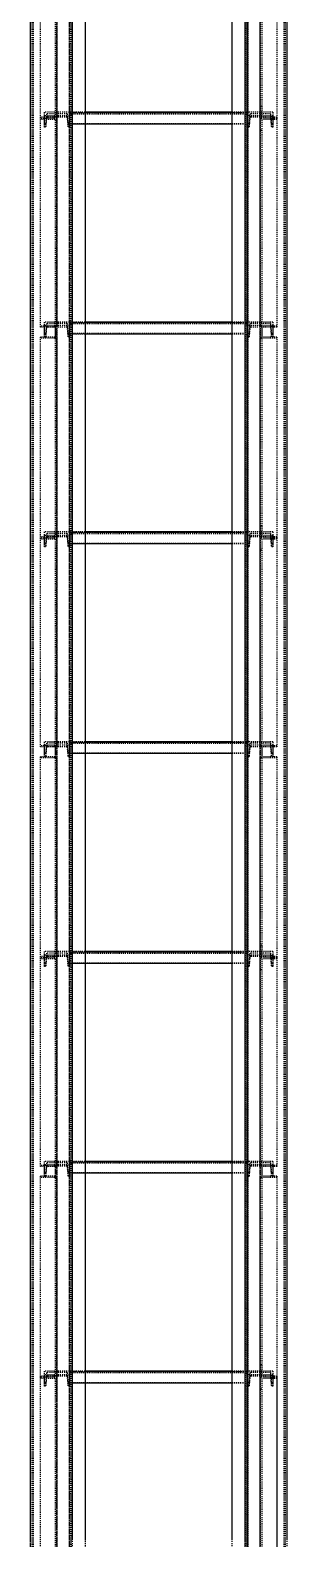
# Model space of a CAD drawing. Header units: millimetres. Extents: x 5143 to 30813, y 232 to 21408.
# Drawn here: x 9016 to 9138, y 9291 to 10010 of the extents above; entities that cross this region are included whole.
import ezdxf

# ---------------------------------------------------------------- set-up
doc = ezdxf.new("R2010")
doc.units = ezdxf.units.MM
doc.header["$LTSCALE"] = 0.25
for name, pattern in [('XKITLINE00', [0]), ('XKITLINE02', [4, 2, -2]), ('XKITLINE03', [6, 3, -1, 1, -1])]:
    doc.linetypes.add(name, pattern=pattern)

msp = doc.modelspace()

# ---------------------------------------------------------------- linework, layer by layer
at = {"color": 1, "linetype": 'XKITLINE03'}
for p, q in [((9028.63, 9173.35), (9028.63, 10821.73)), ((9125.61, 9173.35), (9125.61, 10821.73)), ((9034.61, 9180.27), (9034.61, 10820.27)), ((9119.61, 10820.27), (9119.61, 9180.27)), ((9028.63, 10062.67), (9028.63, 9967.47)), ((9125.61, 9967.47), (9125.61, 10062.67)), ((9028.63, 9967.47), (9028.63, 9868.51)), ((9034.63, 9970.4), (9034.63, 9968.74)), ((9034.63, 9970.22), (9119.61, 9970.22)), ((9119.61, 9968.73), (9119.61, 9970.4)), ((9125.61, 9868.51), (9125.61, 9967.47)), ((9034.63, 9870.41), (9034.63, 9868.75)), ((9034.63, 9870.23), (9119.61, 9870.23)), ((9119.61, 9868.75), (9119.61, 9870.41)), ((9028.63, 9862.69), (9028.63, 9767.5)), ((9125.61, 9767.5), (9125.61, 9862.69)), ((9028.63, 9767.5), (9028.63, 9668.53)), ((9034.63, 9770.42), (9034.63, 9768.76)), ((9034.63, 9770.25), (9119.61, 9770.25)), ((9119.61, 9768.76), (9119.61, 9770.42)), ((9125.61, 9668.53), (9125.61, 9767.5)), ((9034.63, 9670.44), (9034.63, 9668.77)), ((9034.63, 9670.26), (9119.61, 9670.26)), ((9119.61, 9668.77), (9119.61, 9670.44)), ((9028.63, 9662.71), (9028.63, 9567.52)), ((9125.61, 9567.52), (9125.61, 9662.71)), ((9034.63, 9570.45), (9034.63, 9568.78)), ((9034.63, 9570.27), (9119.61, 9570.27)), ((9119.61, 9568.78), (9119.61, 9570.45)), ((9028.63, 9567.52), (9028.63, 9468.55)), ((9125.61, 9468.55), (9125.61, 9567.52)), ((9034.63, 9470.46), (9034.63, 9468.79)), ((9034.63, 9470.28), (9119.61, 9470.28)), ((9119.61, 9468.79), (9119.61, 9470.46)), ((9028.63, 9462.74), (9028.63, 9367.54)), ((9125.61, 9367.54), (9125.61, 9462.74)), ((9034.63, 9370.47), (9034.63, 9368.8)), ((9034.63, 9370.29), (9119.61, 9370.29)), ((9119.61, 9368.8), (9119.61, 9370.47)), ((9028.63, 9367.54), (9028.63, 9268.57)), ((9125.61, 9268.57), (9125.61, 9367.54))]:
    msp.add_line(p, q, dxfattribs=at)
at = {"color": 3, "linetype": 'XKITLINE02'}
for p, q in [((9015.93, 10820.27), (9015.93, 9210.38)), ((9016.78, 10820.27), (9016.78, 9176.95)), ((9017.31, 10820.27), (9017.31, 9176.75)), ((9034.55, 10820.27), (9034.54, 9176.75)), ((9034.61, 10820.27), (9034.61, 9179.98)), ((9035.08, 10820.27), (9035.08, 9176.95)), ((9035.46, 10820.25), (9035.46, 9180)), ((9118.31, 10820.27), (9118.31, 9223.34)), ((9119.16, 10820.27), (9119.16, 9176.95)), ((9119.69, 10820.27), (9119.69, 9176.75)), ((9136.93, 10820.27), (9136.92, 9176.75)), ((9137.46, 10820.27), (9137.46, 9176.95)), ((9118.76, 10778.74), (9118.76, 9180)), ((9042.11, 10759.48), (9042.11, 9180.26)), ((9112.11, 10750.57), (9112.11, 9180.26)), ((9119.61, 10750.57), (9119.61, 9179.98)), ((9027.83, 10068.58), (9027.83, 9968.06)), ((9028.63, 10068.58), (9028.63, 9967.47)), ((9125.61, 10068.58), (9125.61, 9968.73)), ((9126.41, 10068.58), (9126.41, 9968.06)), ((9020.63, 10063.26), (9020.63, 9967.47)), ((9133.61, 10063.26), (9133.61, 9967.47)), ((9028.63, 9973.38), (9027.83, 9973.38)), ((9125.61, 9973.38), (9125.61, 9967.47)), ((9126.41, 9973.38), (9125.61, 9973.38)), ((9126.41, 9973.38), (9126.41, 9968.06)), ((9027.83, 9968.06), (9020.63, 9968.06)), ((9028.63, 9967.47), (9020.63, 9967.47)), ((9020.63, 9967.47), (9020.63, 9966.9)), ((9028.63, 9967.47), (9020.63, 9967.47)), ((9020.63, 9967.47), (9020.63, 9867.93)), ((9027.83, 9966.9), (9020.63, 9966.9)), ((9022.63, 9970.4), (9022.63, 9964.9)), ((9034.63, 9970.4), (9022.63, 9970.4)), ((9022.63, 9970.4), (9022.63, 9968.74)), ((9022.63, 9968.74), (9022.63, 9963.24)), ((9034.63, 9968.74), (9022.63, 9968.74)), ((9023.31, 9964.9), (9022.63, 9964.9)), ((9022.63, 9964.9), (9022.63, 9963.24)), ((9023.69, 9969.7), (9023.31, 9964.9)), ((9023.69, 9968.04), (9023.31, 9963.24)), ((9023.31, 9964.9), (9023.31, 9963.24)), ((9033.57, 9969.7), (9023.69, 9969.7)), ((9023.69, 9969.7), (9023.69, 9968.04)), ((9033.57, 9968.04), (9023.69, 9968.04)), ((9027.83, 9966.9), (9027.83, 9961.75)), ((9027.83, 9966.9), (9027.83, 9862.78)), ((9028.63, 9967.47), (9028.63, 9961.75)), ((9028.63, 9967.47), (9028.63, 9862.78)), ((9033.57, 9969.7), (9033.95, 9964.9)), ((9033.57, 9969.7), (9033.57, 9968.04)), ((9033.57, 9968.04), (9033.95, 9963.24)), ((9034.63, 9964.9), (9033.95, 9964.9)), ((9033.95, 9964.9), (9033.95, 9963.24)), ((9034.63, 9970.4), (9034.63, 9964.9)), ((9034.63, 9970.4), (9034.63, 9968.74)), ((9034.63, 9970.4), (9034.63, 9964.72)), ((9042.11, 9970.4), (9034.63, 9970.4)), ((9042.11, 9970.22), (9034.63, 9970.22)), ((9119.61, 9969.69), (9034.63, 9969.69)), ((9119.61, 9969.54), (9034.63, 9969.54)), ((9034.63, 9968.74), (9034.63, 9963.24)), ((9034.63, 9964.9), (9034.63, 9963.24)), ((9119.61, 9964.9), (9034.63, 9964.9)), ((9119.61, 9964.89), (9034.63, 9964.89)), ((9119.61, 9964.73), (9034.63, 9964.73)), ((9119.61, 9970.4), (9112.11, 9970.4)), ((9119.61, 9970.22), (9112.11, 9970.22)), ((9119.61, 9970.4), (9119.61, 9968.73)), ((9119.61, 9970.4), (9119.61, 9964.9)), ((9131.61, 9970.4), (9119.61, 9970.4)), ((9119.61, 9970.4), (9119.61, 9964.72)), ((9119.61, 9968.73), (9119.61, 9963.24)), ((9131.61, 9968.73), (9119.61, 9968.73)), ((9119.61, 9964.9), (9119.61, 9963.24)), ((9120.29, 9964.9), (9119.61, 9964.9)), ((9120.67, 9969.7), (9120.29, 9964.9)), ((9120.67, 9968.04), (9120.29, 9963.24)), ((9120.29, 9964.9), (9120.29, 9963.24)), ((9120.67, 9969.7), (9120.67, 9968.04)), ((9130.55, 9969.7), (9120.67, 9969.7)), ((9130.55, 9968.04), (9120.67, 9968.04)), ((9133.61, 9967.47), (9125.61, 9967.47)), ((9125.61, 9967.47), (9125.61, 9862.78)), ((9133.61, 9967.47), (9125.61, 9967.47)), ((9133.61, 9968.06), (9126.41, 9968.06)), ((9126.41, 9966.9), (9126.41, 9862.78)), ((9133.61, 9966.9), (9126.41, 9966.9)), ((9130.55, 9969.7), (9130.55, 9968.04)), ((9130.55, 9969.7), (9130.93, 9964.9)), ((9130.55, 9968.04), (9130.93, 9963.24)), ((9130.93, 9964.9), (9130.93, 9963.24)), ((9131.61, 9964.9), (9130.93, 9964.9)), ((9131.61, 9970.4), (9131.61, 9968.73)), ((9131.61, 9970.4), (9131.61, 9964.9)), ((9131.61, 9968.73), (9131.61, 9963.24)), ((9131.61, 9964.9), (9131.61, 9963.24)), ((9133.61, 9968.06), (9133.61, 9967.47)), ((9133.61, 9967.47), (9133.61, 9867.93)), ((9023.31, 9963.24), (9022.63, 9963.24)), ((9028.63, 9961.75), (9027.83, 9961.75)), ((9034.63, 9963.24), (9033.95, 9963.24)), ((9042.11, 9964.72), (9034.63, 9964.72)), ((9119.61, 9964.72), (9112.11, 9964.72)), ((9120.29, 9963.24), (9119.61, 9963.24)), ((9126.41, 9961.75), (9125.61, 9961.75)), ((9131.61, 9963.24), (9130.93, 9963.24)), ((9028.63, 9868.51), (9020.63, 9868.51)), ((9027.83, 9867.93), (9020.63, 9867.93)), ((9022.63, 9870.41), (9022.63, 9864.91)), ((9034.63, 9870.41), (9022.63, 9870.41)), ((9022.63, 9870.41), (9022.63, 9868.75)), ((9022.63, 9868.75), (9022.63, 9863.25)), ((9034.63, 9868.75), (9022.63, 9868.75)), ((9023.31, 9864.91), (9022.63, 9864.91)), ((9022.63, 9864.91), (9022.63, 9863.25)), ((9023.69, 9869.71), (9023.31, 9864.91)), ((9023.69, 9868.05), (9023.31, 9863.25)), ((9023.31, 9864.91), (9023.31, 9863.25)), ((9033.57, 9869.71), (9023.69, 9869.71)), ((9023.69, 9869.71), (9023.69, 9868.05)), ((9033.57, 9868.05), (9023.69, 9868.05)), ((9028.63, 9868.6), (9027.83, 9868.6)), ((9027.83, 9868.6), (9027.83, 9863.28)), ((9027.83, 9868.6), (9027.83, 9768.09)), ((9028.63, 9868.6), (9028.63, 9862.69)), ((9028.63, 9868.6), (9028.63, 9767.5)), ((9033.57, 9869.71), (9033.95, 9864.91)), ((9033.57, 9869.71), (9033.57, 9868.05)), ((9033.57, 9868.05), (9033.95, 9863.25)), ((9034.63, 9864.91), (9033.95, 9864.91)), ((9033.95, 9864.91), (9033.95, 9863.25)), ((9034.63, 9870.41), (9034.63, 9864.91)), ((9034.63, 9870.41), (9034.63, 9868.75)), ((9034.63, 9870.41), (9034.63, 9864.74)), ((9042.11, 9870.41), (9034.63, 9870.41)), ((9042.11, 9870.23), (9034.63, 9870.23)), ((9119.61, 9869.7), (9034.63, 9869.7)), ((9119.61, 9869.55), (9034.63, 9869.55)), ((9034.63, 9868.75), (9034.63, 9863.25)), ((9034.63, 9864.91), (9034.63, 9863.25)), ((9119.61, 9864.91), (9034.63, 9864.91)), ((9119.61, 9864.9), (9034.63, 9864.9)), ((9119.61, 9864.75), (9034.63, 9864.75)), ((9042.11, 9864.74), (9034.63, 9864.74)), ((9119.61, 9870.41), (9112.11, 9870.41)), ((9119.61, 9870.23), (9112.11, 9870.23)), ((9119.61, 9864.74), (9112.11, 9864.74)), ((9119.61, 9870.41), (9119.61, 9868.75)), ((9119.61, 9870.41), (9119.61, 9864.91)), ((9131.61, 9870.41), (9119.61, 9870.41)), ((9119.61, 9870.41), (9119.61, 9864.74)), ((9119.61, 9868.75), (9119.61, 9863.25)), ((9131.61, 9868.75), (9119.61, 9868.75)), ((9119.61, 9864.91), (9119.61, 9863.25)), ((9120.29, 9864.91), (9119.61, 9864.91)), ((9120.67, 9869.71), (9120.29, 9864.91)), ((9120.67, 9868.05), (9120.29, 9863.25)), ((9120.29, 9864.91), (9120.29, 9863.25)), ((9120.67, 9869.71), (9120.67, 9868.05)), ((9130.55, 9869.71), (9120.67, 9869.71)), ((9130.55, 9868.05), (9120.67, 9868.05)), ((9125.61, 9868.6), (9125.61, 9768.76)), ((9126.41, 9868.6), (9125.61, 9868.6)), ((9125.61, 9868.51), (9125.61, 9862.78)), ((9133.61, 9868.51), (9125.61, 9868.51)), ((9126.41, 9868.6), (9126.41, 9768.09)), ((9126.41, 9867.93), (9126.41, 9862.78)), ((9133.61, 9867.93), (9126.41, 9867.93)), ((9130.55, 9869.71), (9130.55, 9868.05)), ((9130.55, 9869.71), (9130.93, 9864.91)), ((9130.55, 9868.05), (9130.93, 9863.25)), ((9130.93, 9864.91), (9130.93, 9863.25)), ((9131.61, 9864.91), (9130.93, 9864.91)), ((9131.61, 9870.41), (9131.61, 9868.75)), ((9131.61, 9870.41), (9131.61, 9864.91)), ((9131.61, 9868.75), (9131.61, 9863.25)), ((9131.61, 9864.91), (9131.61, 9863.25)), ((9133.61, 9868.51), (9133.61, 9867.93)), ((9027.83, 9863.28), (9020.63, 9863.28)), ((9020.63, 9863.28), (9020.63, 9862.69)), ((9020.63, 9863.28), (9020.63, 9767.5)), ((9028.63, 9862.69), (9020.63, 9862.69)), ((9023.31, 9863.25), (9022.63, 9863.25)), ((9028.63, 9862.78), (9027.83, 9862.78)), ((9034.63, 9863.25), (9033.95, 9863.25)), ((9120.29, 9863.25), (9119.61, 9863.25)), ((9126.41, 9862.78), (9125.61, 9862.78)), ((9133.61, 9862.69), (9125.61, 9862.69)), ((9133.61, 9863.28), (9126.41, 9863.28)), ((9131.61, 9863.25), (9130.93, 9863.25)), ((9133.61, 9863.28), (9133.61, 9767.5)), ((9028.63, 9773.4), (9027.83, 9773.4)), ((9125.61, 9773.4), (9125.61, 9767.5)), ((9126.41, 9773.4), (9125.61, 9773.4)), ((9126.41, 9773.4), (9126.41, 9768.09)), ((9027.83, 9768.09), (9020.63, 9768.09)), ((9028.63, 9767.5), (9020.63, 9767.5)), ((9020.63, 9767.5), (9020.63, 9766.92)), ((9028.63, 9767.5), (9020.63, 9767.5)), ((9020.63, 9767.5), (9020.63, 9667.96)), ((9027.83, 9766.92), (9020.63, 9766.92)), ((9022.63, 9770.42), (9022.63, 9764.92)), ((9034.63, 9770.42), (9022.63, 9770.42)), ((9022.63, 9770.42), (9022.63, 9768.76)), ((9022.63, 9768.76), (9022.63, 9763.26)), ((9034.63, 9768.76), (9022.63, 9768.76)), ((9023.31, 9764.92), (9022.63, 9764.92)), ((9022.63, 9764.92), (9022.63, 9763.26)), ((9023.69, 9769.72), (9023.31, 9764.92)), ((9023.69, 9768.06), (9023.31, 9763.26)), ((9023.31, 9764.92), (9023.31, 9763.26)), ((9033.57, 9769.72), (9023.69, 9769.72)), ((9023.69, 9769.72), (9023.69, 9768.06)), ((9033.57, 9768.06), (9023.69, 9768.06)), ((9027.83, 9766.92), (9027.83, 9761.77)), ((9027.83, 9766.92), (9027.83, 9662.81)), ((9028.63, 9767.5), (9028.63, 9761.77)), ((9028.63, 9767.5), (9028.63, 9662.81)), ((9033.57, 9769.72), (9033.95, 9764.92)), ((9033.57, 9769.72), (9033.57, 9768.06)), ((9033.57, 9768.06), (9033.95, 9763.26)), ((9034.63, 9764.92), (9033.95, 9764.92)), ((9033.95, 9764.92), (9033.95, 9763.26)), ((9034.63, 9770.42), (9034.63, 9764.92)), ((9034.63, 9770.42), (9034.63, 9768.76)), ((9034.63, 9770.42), (9034.63, 9764.75)), ((9042.11, 9770.42), (9034.63, 9770.42)), ((9042.11, 9770.25), (9034.63, 9770.25)), ((9119.61, 9769.71), (9034.63, 9769.71)), ((9119.61, 9769.56), (9034.63, 9769.56)), ((9034.63, 9768.76), (9034.63, 9763.26)), ((9034.63, 9764.92), (9034.63, 9763.26)), ((9119.61, 9764.92), (9034.63, 9764.92)), ((9119.61, 9764.91), (9034.63, 9764.91)), ((9119.61, 9764.76), (9034.63, 9764.76)), ((9042.11, 9764.75), (9034.63, 9764.75)), ((9119.61, 9770.42), (9112.11, 9770.42)), ((9119.61, 9770.25), (9112.11, 9770.25)), ((9119.61, 9764.75), (9112.11, 9764.75)), ((9119.61, 9770.42), (9119.61, 9768.76)), ((9119.61, 9770.42), (9119.61, 9764.92)), ((9131.61, 9770.42), (9119.61, 9770.42)), ((9119.61, 9770.42), (9119.61, 9764.75)), ((9119.61, 9768.76), (9119.61, 9763.26)), ((9131.61, 9768.76), (9119.61, 9768.76)), ((9119.61, 9764.92), (9119.61, 9763.26)), ((9120.29, 9764.92), (9119.61, 9764.92)), ((9120.67, 9769.72), (9120.29, 9764.92)), ((9120.67, 9768.06), (9120.29, 9763.26)), ((9120.29, 9764.92), (9120.29, 9763.26)), ((9120.67, 9769.72), (9120.67, 9768.06)), ((9130.55, 9769.72), (9120.67, 9769.72)), ((9130.55, 9768.06), (9120.67, 9768.06)), ((9133.61, 9767.5), (9125.61, 9767.5)), ((9125.61, 9767.5), (9125.61, 9662.81)), ((9133.61, 9767.5), (9125.61, 9767.5)), ((9133.61, 9768.09), (9126.41, 9768.09)), ((9126.41, 9766.92), (9126.41, 9662.81)), ((9133.61, 9766.92), (9126.41, 9766.92)), ((9130.55, 9769.72), (9130.55, 9768.06)), ((9130.55, 9769.72), (9130.93, 9764.92)), ((9130.55, 9768.06), (9130.93, 9763.26)), ((9130.93, 9764.92), (9130.93, 9763.26)), ((9131.61, 9764.92), (9130.93, 9764.92)), ((9131.61, 9770.42), (9131.61, 9768.76)), ((9131.61, 9770.42), (9131.61, 9764.92)), ((9131.61, 9768.76), (9131.61, 9763.26)), ((9131.61, 9764.92), (9131.61, 9763.26)), ((9133.61, 9768.09), (9133.61, 9767.5)), ((9133.61, 9767.5), (9133.61, 9667.96)), ((9023.31, 9763.26), (9022.63, 9763.26)), ((9028.63, 9761.77), (9027.83, 9761.77)), ((9034.63, 9763.26), (9033.95, 9763.26)), ((9120.29, 9763.26), (9119.61, 9763.26)), ((9126.41, 9761.77), (9125.61, 9761.77)), ((9131.61, 9763.26), (9130.93, 9763.26)), ((9022.63, 9670.44), (9022.63, 9664.94)), ((9034.63, 9670.44), (9022.63, 9670.44)), ((9022.63, 9670.44), (9022.63, 9668.77)), ((9034.63, 9670.44), (9034.63, 9664.94)), ((9034.63, 9670.44), (9034.63, 9668.77)), ((9034.63, 9670.44), (9034.63, 9664.76)), ((9042.11, 9670.44), (9034.63, 9670.44)), ((9042.11, 9670.26), (9034.63, 9670.26)), ((9119.61, 9670.44), (9112.11, 9670.44)), ((9119.61, 9670.26), (9112.11, 9670.26)), ((9119.61, 9670.44), (9119.61, 9668.77)), ((9119.61, 9670.44), (9119.61, 9664.94)), ((9131.61, 9670.44), (9119.61, 9670.44)), ((9119.61, 9670.44), (9119.61, 9664.76)), ((9131.61, 9670.44), (9131.61, 9668.77)), ((9131.61, 9670.44), (9131.61, 9664.94)), ((9028.63, 9668.53), (9020.63, 9668.53)), ((9027.83, 9667.96), (9020.63, 9667.96)), ((9027.83, 9663.31), (9020.63, 9663.31)), ((9020.63, 9663.31), (9020.63, 9662.71)), ((9020.63, 9663.31), (9020.63, 9567.52)), ((9022.63, 9668.77), (9022.63, 9663.27)), ((9034.63, 9668.77), (9022.63, 9668.77)), ((9023.31, 9664.94), (9022.63, 9664.94)), ((9022.63, 9664.94), (9022.63, 9663.27)), ((9023.31, 9663.27), (9022.63, 9663.27)), ((9023.69, 9669.74), (9023.31, 9664.94)), ((9023.69, 9668.07), (9023.31, 9663.27)), ((9023.31, 9664.94), (9023.31, 9663.27)), ((9033.57, 9669.74), (9023.69, 9669.74)), ((9023.69, 9669.74), (9023.69, 9668.07)), ((9033.57, 9668.07), (9023.69, 9668.07)), ((9028.63, 9668.62), (9027.83, 9668.62)), ((9027.83, 9668.62), (9027.83, 9663.31)), ((9027.83, 9668.62), (9027.83, 9568.11)), ((9028.63, 9662.81), (9027.83, 9662.81)), ((9028.63, 9668.62), (9028.63, 9662.71)), ((9028.63, 9668.62), (9028.63, 9567.52)), ((9033.57, 9669.74), (9033.95, 9664.94)), ((9033.57, 9669.74), (9033.57, 9668.07)), ((9033.57, 9668.07), (9033.95, 9663.27)), ((9034.63, 9664.94), (9033.95, 9664.94)), ((9033.95, 9664.94), (9033.95, 9663.27)), ((9034.63, 9663.27), (9033.95, 9663.27)), ((9119.61, 9669.72), (9034.63, 9669.72)), ((9119.61, 9669.57), (9034.63, 9669.57)), ((9034.63, 9668.77), (9034.63, 9663.27)), ((9034.63, 9664.94), (9034.63, 9663.27)), ((9119.61, 9664.94), (9034.63, 9664.94)), ((9119.61, 9664.93), (9034.63, 9664.93)), ((9119.61, 9664.77), (9034.63, 9664.77)), ((9042.11, 9664.76), (9034.63, 9664.76)), ((9119.61, 9664.76), (9112.11, 9664.76)), ((9119.61, 9668.77), (9119.61, 9663.27)), ((9131.61, 9668.77), (9119.61, 9668.77)), ((9119.61, 9664.94), (9119.61, 9663.27)), ((9120.29, 9664.94), (9119.61, 9664.94)), ((9120.29, 9663.27), (9119.61, 9663.27)), ((9120.67, 9669.74), (9120.29, 9664.94)), ((9120.67, 9668.07), (9120.29, 9663.27)), ((9120.29, 9664.94), (9120.29, 9663.27)), ((9120.67, 9669.74), (9120.67, 9668.07)), ((9130.55, 9669.74), (9120.67, 9669.74)), ((9130.55, 9668.07), (9120.67, 9668.07)), ((9125.61, 9668.62), (9125.61, 9568.78)), ((9126.41, 9668.62), (9125.61, 9668.62)), ((9125.61, 9668.53), (9125.61, 9662.81)), ((9133.61, 9668.53), (9125.61, 9668.53)), ((9126.41, 9662.81), (9125.61, 9662.81)), ((9126.41, 9668.62), (9126.41, 9568.11)), ((9126.41, 9667.96), (9126.41, 9662.81)), ((9133.61, 9667.96), (9126.41, 9667.96)), ((9133.61, 9663.31), (9126.41, 9663.31)), ((9130.55, 9669.74), (9130.55, 9668.07)), ((9130.55, 9669.74), (9130.93, 9664.94)), ((9130.55, 9668.07), (9130.93, 9663.27)), ((9130.93, 9664.94), (9130.93, 9663.27)), ((9131.61, 9664.94), (9130.93, 9664.94)), ((9131.61, 9663.27), (9130.93, 9663.27)), ((9131.61, 9668.77), (9131.61, 9663.27)), ((9131.61, 9664.94), (9131.61, 9663.27)), ((9133.61, 9668.53), (9133.61, 9667.96)), ((9133.61, 9663.31), (9133.61, 9567.52)), ((9028.63, 9662.71), (9020.63, 9662.71)), ((9133.61, 9662.71), (9125.61, 9662.71)), ((9022.63, 9570.45), (9022.63, 9564.95)), ((9034.63, 9570.45), (9022.63, 9570.45)), ((9022.63, 9570.45), (9022.63, 9568.78)), ((9023.69, 9569.75), (9023.31, 9564.95)), ((9033.57, 9569.75), (9023.69, 9569.75)), ((9023.69, 9569.75), (9023.69, 9568.08)), ((9028.63, 9573.42), (9027.83, 9573.42)), ((9033.57, 9569.75), (9033.95, 9564.95)), ((9033.57, 9569.75), (9033.57, 9568.08)), ((9034.63, 9570.45), (9034.63, 9564.95)), ((9034.63, 9570.45), (9034.63, 9568.78)), ((9034.63, 9570.45), (9034.63, 9564.77)), ((9042.11, 9570.45), (9034.63, 9570.45)), ((9042.11, 9570.27), (9034.63, 9570.27)), ((9119.61, 9569.73), (9034.63, 9569.73)), ((9119.61, 9569.58), (9034.63, 9569.58)), ((9119.61, 9570.45), (9112.11, 9570.45)), ((9119.61, 9570.27), (9112.11, 9570.27)), ((9119.61, 9570.45), (9119.61, 9568.78)), ((9119.61, 9570.45), (9119.61, 9564.95)), ((9131.61, 9570.45), (9119.61, 9570.45)), ((9119.61, 9570.45), (9119.61, 9564.77)), ((9120.67, 9569.75), (9120.29, 9564.95)), ((9120.67, 9569.75), (9120.67, 9568.08)), ((9130.55, 9569.75), (9120.67, 9569.75)), ((9125.61, 9573.42), (9125.61, 9567.52)), ((9126.41, 9573.42), (9125.61, 9573.42)), ((9126.41, 9573.42), (9126.41, 9568.11)), ((9130.55, 9569.75), (9130.55, 9568.08)), ((9130.55, 9569.75), (9130.93, 9564.95)), ((9131.61, 9570.45), (9131.61, 9568.78)), ((9131.61, 9570.45), (9131.61, 9564.95)), ((9027.83, 9568.11), (9020.63, 9568.11)), ((9020.63, 9567.52), (9020.63, 9566.95)), ((9028.63, 9567.52), (9020.63, 9567.52)), ((9020.63, 9567.52), (9020.63, 9467.98)), ((9028.63, 9567.52), (9020.63, 9567.52)), ((9027.83, 9566.95), (9020.63, 9566.95)), ((9022.63, 9568.78), (9022.63, 9563.28)), ((9034.63, 9568.78), (9022.63, 9568.78)), ((9023.31, 9564.95), (9022.63, 9564.95)), ((9022.63, 9564.95), (9022.63, 9563.28)), ((9023.31, 9563.28), (9022.63, 9563.28)), ((9023.69, 9568.08), (9023.31, 9563.28)), ((9023.31, 9564.95), (9023.31, 9563.28)), ((9033.57, 9568.08), (9023.69, 9568.08)), ((9027.83, 9566.95), (9027.83, 9561.8)), ((9027.83, 9566.95), (9027.83, 9462.83)), ((9028.63, 9567.52), (9028.63, 9561.8)), ((9028.63, 9567.52), (9028.63, 9462.83)), ((9033.57, 9568.08), (9033.95, 9563.28)), ((9034.63, 9564.95), (9033.95, 9564.95)), ((9033.95, 9564.95), (9033.95, 9563.28)), ((9034.63, 9563.28), (9033.95, 9563.28)), ((9034.63, 9568.78), (9034.63, 9563.28)), ((9034.63, 9564.95), (9034.63, 9563.28)), ((9119.61, 9564.95), (9034.63, 9564.95)), ((9119.61, 9564.94), (9034.63, 9564.94)), ((9119.61, 9564.78), (9034.63, 9564.78)), ((9042.11, 9564.77), (9034.63, 9564.77)), ((9119.61, 9564.77), (9112.11, 9564.77)), ((9119.61, 9568.78), (9119.61, 9563.28)), ((9131.61, 9568.78), (9119.61, 9568.78)), ((9119.61, 9564.95), (9119.61, 9563.28)), ((9120.29, 9564.95), (9119.61, 9564.95)), ((9120.29, 9563.28), (9119.61, 9563.28)), ((9120.67, 9568.08), (9120.29, 9563.28)), ((9120.29, 9564.95), (9120.29, 9563.28)), ((9130.55, 9568.08), (9120.67, 9568.08)), ((9125.61, 9567.52), (9125.61, 9462.83)), ((9133.61, 9567.52), (9125.61, 9567.52)), ((9133.61, 9567.52), (9125.61, 9567.52)), ((9133.61, 9568.11), (9126.41, 9568.11)), ((9126.41, 9566.95), (9126.41, 9462.83)), ((9133.61, 9566.95), (9126.41, 9566.95)), ((9130.55, 9568.08), (9130.93, 9563.28)), ((9130.93, 9564.95), (9130.93, 9563.28)), ((9131.61, 9564.95), (9130.93, 9564.95)), ((9131.61, 9563.28), (9130.93, 9563.28)), ((9131.61, 9568.78), (9131.61, 9563.28)), ((9131.61, 9564.95), (9131.61, 9563.28)), ((9133.61, 9568.11), (9133.61, 9567.52)), ((9133.61, 9567.52), (9133.61, 9467.98)), ((9028.63, 9561.8), (9027.83, 9561.8)), ((9126.41, 9561.8), (9125.61, 9561.8)), ((9022.63, 9470.46), (9022.63, 9464.96)), ((9034.63, 9470.46), (9022.63, 9470.46)), ((9022.63, 9470.46), (9022.63, 9468.79)), ((9022.63, 9468.79), (9022.63, 9463.29)), ((9034.63, 9468.79), (9022.63, 9468.79)), ((9023.69, 9469.76), (9023.31, 9464.96)), ((9033.57, 9469.76), (9023.69, 9469.76)), ((9023.69, 9469.76), (9023.69, 9468.09)), ((9033.57, 9469.76), (9033.95, 9464.96)), ((9033.57, 9469.76), (9033.57, 9468.09)), ((9034.63, 9470.46), (9034.63, 9464.96)), ((9034.63, 9470.46), (9034.63, 9468.79)), ((9034.63, 9470.46), (9034.63, 9464.78)), ((9042.11, 9470.46), (9034.63, 9470.46)), ((9042.11, 9470.28), (9034.63, 9470.28)), ((9119.61, 9469.74), (9034.63, 9469.74)), ((9119.61, 9469.59), (9034.63, 9469.59)), ((9034.63, 9468.79), (9034.63, 9463.29)), ((9119.61, 9470.46), (9112.11, 9470.46)), ((9119.61, 9470.28), (9112.11, 9470.28)), ((9119.61, 9470.46), (9119.61, 9468.79)), ((9119.61, 9470.46), (9119.61, 9464.96)), ((9131.61, 9470.46), (9119.61, 9470.46)), ((9119.61, 9470.46), (9119.61, 9464.78)), ((9119.61, 9468.79), (9119.61, 9463.29)), ((9131.61, 9468.79), (9119.61, 9468.79)), ((9120.67, 9469.76), (9120.29, 9464.96)), ((9120.67, 9469.76), (9120.67, 9468.09)), ((9130.55, 9469.76), (9120.67, 9469.76)), ((9130.55, 9469.76), (9130.55, 9468.09)), ((9130.55, 9469.76), (9130.93, 9464.96)), ((9131.61, 9470.46), (9131.61, 9468.79)), ((9131.61, 9470.46), (9131.61, 9464.96)), ((9131.61, 9468.79), (9131.61, 9463.29)), ((9028.63, 9468.55), (9020.63, 9468.55)), ((9027.83, 9467.98), (9020.63, 9467.98)), ((9027.83, 9463.33), (9020.63, 9463.33)), ((9020.63, 9463.33), (9020.63, 9462.74)), ((9020.63, 9463.33), (9020.63, 9367.54)), ((9028.63, 9462.74), (9020.63, 9462.74)), ((9023.31, 9464.96), (9022.63, 9464.96)), ((9022.63, 9464.96), (9022.63, 9463.29)), ((9023.31, 9463.29), (9022.63, 9463.29)), ((9023.69, 9468.09), (9023.31, 9463.29)), ((9023.31, 9464.96), (9023.31, 9463.29)), ((9033.57, 9468.09), (9023.69, 9468.09)), ((9028.63, 9468.64), (9027.83, 9468.64)), ((9027.83, 9468.64), (9027.83, 9463.33)), ((9027.83, 9468.64), (9027.83, 9368.13)), ((9028.63, 9462.83), (9027.83, 9462.83)), ((9028.63, 9468.64), (9028.63, 9462.74)), ((9028.63, 9468.64), (9028.63, 9367.54)), ((9033.57, 9468.09), (9033.95, 9463.29)), ((9034.63, 9464.96), (9033.95, 9464.96)), ((9033.95, 9464.96), (9033.95, 9463.29)), ((9034.63, 9463.29), (9033.95, 9463.29)), ((9034.63, 9464.96), (9034.63, 9463.29)), ((9119.61, 9464.96), (9034.63, 9464.96)), ((9119.61, 9464.95), (9034.63, 9464.95)), ((9119.61, 9464.79), (9034.63, 9464.79)), ((9042.11, 9464.78), (9034.63, 9464.78)), ((9119.61, 9464.78), (9112.11, 9464.78)), ((9119.61, 9464.96), (9119.61, 9463.29)), ((9120.29, 9464.96), (9119.61, 9464.96)), ((9120.29, 9463.29), (9119.61, 9463.29)), ((9120.67, 9468.09), (9120.29, 9463.29)), ((9120.29, 9464.96), (9120.29, 9463.29)), ((9130.55, 9468.09), (9120.67, 9468.09)), ((9125.61, 9468.64), (9125.61, 9368.8)), ((9126.41, 9468.64), (9125.61, 9468.64)), ((9125.61, 9468.55), (9125.61, 9462.83)), ((9133.61, 9468.55), (9125.61, 9468.55)), ((9126.41, 9462.83), (9125.61, 9462.83)), ((9133.61, 9462.74), (9125.61, 9462.74)), ((9126.41, 9468.64), (9126.41, 9368.13)), ((9126.41, 9467.98), (9126.41, 9462.83)), ((9133.61, 9467.98), (9126.41, 9467.98)), ((9133.61, 9463.33), (9126.41, 9463.33)), ((9130.55, 9468.09), (9130.93, 9463.29)), ((9130.93, 9464.96), (9130.93, 9463.29)), ((9131.61, 9464.96), (9130.93, 9464.96)), ((9131.61, 9463.29), (9130.93, 9463.29)), ((9131.61, 9464.96), (9131.61, 9463.29)), ((9133.61, 9468.55), (9133.61, 9467.98)), ((9133.61, 9463.33), (9133.61, 9367.54)), ((9027.83, 9368.13), (9020.63, 9368.13)), ((9022.63, 9370.47), (9022.63, 9364.97)), ((9034.63, 9370.47), (9022.63, 9370.47)), ((9022.63, 9370.47), (9022.63, 9368.8)), ((9022.63, 9368.8), (9022.63, 9363.3)), ((9034.63, 9368.8), (9022.63, 9368.8)), ((9023.69, 9369.77), (9023.31, 9364.97)), ((9023.69, 9368.1), (9023.31, 9363.3)), ((9033.57, 9369.77), (9023.69, 9369.77)), ((9023.69, 9369.77), (9023.69, 9368.1)), ((9033.57, 9368.1), (9023.69, 9368.1)), ((9028.63, 9373.45), (9027.83, 9373.45)), ((9033.57, 9369.77), (9033.95, 9364.97)), ((9033.57, 9369.77), (9033.57, 9368.1)), ((9033.57, 9368.1), (9033.95, 9363.3)), ((9034.63, 9370.47), (9034.63, 9364.97)), ((9034.63, 9370.47), (9034.63, 9368.8)), ((9034.63, 9370.47), (9034.63, 9364.79)), ((9042.11, 9370.47), (9034.63, 9370.47)), ((9042.11, 9370.29), (9034.63, 9370.29)), ((9119.61, 9369.75), (9034.63, 9369.75)), ((9119.61, 9369.61), (9034.63, 9369.61)), ((9034.63, 9368.8), (9034.63, 9363.3)), ((9119.61, 9370.47), (9112.11, 9370.47)), ((9119.61, 9370.29), (9112.11, 9370.29)), ((9119.61, 9370.47), (9119.61, 9368.8)), ((9119.61, 9370.47), (9119.61, 9364.97)), ((9131.61, 9370.47), (9119.61, 9370.47)), ((9119.61, 9370.47), (9119.61, 9364.79)), ((9119.61, 9368.8), (9119.61, 9363.3)), ((9131.61, 9368.8), (9119.61, 9368.8)), ((9120.67, 9369.77), (9120.29, 9364.97)), ((9120.67, 9368.1), (9120.29, 9363.3)), ((9120.67, 9369.77), (9120.67, 9368.1)), ((9130.55, 9369.77), (9120.67, 9369.77)), ((9130.55, 9368.1), (9120.67, 9368.1)), ((9125.61, 9373.45), (9125.61, 9367.54)), ((9126.41, 9373.45), (9125.61, 9373.45)), ((9126.41, 9373.45), (9126.41, 9368.13)), ((9133.61, 9368.13), (9126.41, 9368.13)), ((9130.55, 9369.77), (9130.55, 9368.1)), ((9130.55, 9369.77), (9130.93, 9364.97)), ((9130.55, 9368.1), (9130.93, 9363.3)), ((9131.61, 9370.47), (9131.61, 9368.8)), ((9131.61, 9370.47), (9131.61, 9364.97)), ((9131.61, 9368.8), (9131.61, 9363.3)), ((9133.61, 9368.13), (9133.61, 9367.54)), ((9020.63, 9367.54), (9020.63, 9366.97)), ((9028.63, 9367.54), (9020.63, 9367.54)), ((9020.63, 9367.54), (9020.63, 9268)), ((9028.63, 9367.54), (9020.63, 9367.54)), ((9027.83, 9366.97), (9020.63, 9366.97)), ((9023.31, 9364.97), (9022.63, 9364.97)), ((9022.63, 9364.97), (9022.63, 9363.3)), ((9023.31, 9363.3), (9022.63, 9363.3)), ((9023.31, 9364.97), (9023.31, 9363.3)), ((9027.83, 9366.97), (9027.83, 9361.82)), ((9027.83, 9366.97), (9027.83, 9262.85)), ((9028.63, 9361.82), (9027.83, 9361.82)), ((9028.63, 9367.54), (9028.63, 9361.82)), ((9028.63, 9367.54), (9028.63, 9262.85)), ((9034.63, 9364.97), (9033.95, 9364.97)), ((9033.95, 9364.97), (9033.95, 9363.3)), ((9034.63, 9363.3), (9033.95, 9363.3)), ((9034.63, 9364.97), (9034.63, 9363.3)), ((9119.61, 9364.97), (9034.63, 9364.97)), ((9119.61, 9364.96), (9034.63, 9364.96)), ((9119.61, 9364.8), (9034.63, 9364.8)), ((9042.11, 9364.79), (9034.63, 9364.79)), ((9119.61, 9364.79), (9112.11, 9364.79)), ((9119.61, 9364.97), (9119.61, 9363.3)), ((9120.29, 9364.97), (9119.61, 9364.97)), ((9120.29, 9363.3), (9119.61, 9363.3)), ((9120.29, 9364.97), (9120.29, 9363.3)), ((9133.61, 9367.54), (9125.61, 9367.54)), ((9125.61, 9367.54), (9125.61, 9262.85)), ((9133.61, 9367.54), (9125.61, 9367.54)), ((9126.41, 9361.82), (9125.61, 9361.82)), ((9126.41, 9366.97), (9126.41, 9262.85)), ((9133.61, 9366.97), (9126.41, 9366.97)), ((9130.93, 9364.97), (9130.93, 9363.3)), ((9131.61, 9364.97), (9130.93, 9364.97)), ((9131.61, 9363.3), (9130.93, 9363.3)), ((9131.61, 9364.97), (9131.61, 9363.3)), ((9133.61, 9367.54), (9133.61, 9268)), ((9133.61, 9366.97), (9133.61, 9268)), ((9015.93, 9290.57), (9015.93, 9247.02)), ((9035.93, 9290.57), (9035.93, 9242.39)), ((9042.11, 9290.57), (9042.11, 9240.96)), ((9112.11, 9290.57), (9112.11, 9249.97)), ((9118.31, 9290.57), (9118.31, 9249.97)), ((9138.31, 9290.57), (9138.31, 9249.97))]:
    msp.add_line(p, q, dxfattribs=at)
at = {"color": 7, "linetype": 'XKITLINE00'}
for p, q in [((9015.93, 10709.97), (9015.93, 9290.57)), ((9035.93, 10709.97), (9035.93, 9290.57)), ((9042.11, 10709.97), (9042.11, 9290.57)), ((9112.11, 10709.97), (9112.11, 9290.57)), ((9118.31, 10709.97), (9118.31, 9290.57)), ((9138.31, 10709.97), (9138.31, 9290.57)), ((9112.11, 9970.4), (9042.11, 9970.4)), ((9112.11, 9970.22), (9042.11, 9970.22)), ((9112.11, 9964.72), (9042.11, 9964.72)), ((9112.11, 9870.41), (9042.11, 9870.41)), ((9112.11, 9870.23), (9042.11, 9870.23)), ((9112.11, 9864.74), (9042.11, 9864.74)), ((9112.11, 9770.42), (9042.11, 9770.42)), ((9112.11, 9770.25), (9042.11, 9770.25)), ((9112.11, 9764.75), (9042.11, 9764.75)), ((9112.11, 9670.44), (9042.11, 9670.44)), ((9112.11, 9670.26), (9042.11, 9670.26)), ((9112.11, 9664.76), (9042.11, 9664.76)), ((9112.11, 9570.45), (9042.11, 9570.45)), ((9112.11, 9570.27), (9042.11, 9570.27)), ((9112.11, 9564.77), (9042.11, 9564.77)), ((9112.11, 9470.46), (9042.11, 9470.46)), ((9112.11, 9470.28), (9042.11, 9470.28)), ((9112.11, 9464.78), (9042.11, 9464.78)), ((9112.11, 9370.47), (9042.11, 9370.47)), ((9112.11, 9370.29), (9042.11, 9370.29)), ((9112.11, 9364.79), (9042.11, 9364.79))]:
    msp.add_line(p, q, dxfattribs=at)
at = {"color": 1, "linetype": 'XKITLINE00'}
for centre in [(9028.63, 9967.47), (9028.63, 9967.47), (9034.63, 9970.4), (9034.63, 9970.22), (9034.63, 9968.74), (9119.61, 9970.4), (9119.61, 9970.22), (9119.61, 9968.73), (9125.61, 9967.47), (9125.61, 9967.47), (9028.63, 9868.51), (9034.63, 9870.41), (9034.63, 9870.23), (9034.63, 9868.75), (9119.61, 9870.41), (9119.61, 9870.23), (9119.61, 9868.75), (9125.61, 9868.51), (9028.63, 9862.69), (9125.61, 9862.69), (9028.63, 9767.5), (9028.63, 9767.5), (9034.63, 9770.42), (9034.63, 9770.25), (9034.63, 9768.76), (9119.61, 9770.42), (9119.61, 9770.25), (9119.61, 9768.76), (9125.61, 9767.5), (9125.61, 9767.5), (9034.63, 9670.44), (9034.63, 9670.26), (9119.61, 9670.44), (9119.61, 9670.26), (9028.63, 9668.53), (9034.63, 9668.77), (9119.61, 9668.77), (9125.61, 9668.53), (9028.63, 9662.71), (9125.61, 9662.71), (9034.63, 9570.45), (9034.63, 9570.27), (9119.61, 9570.45), (9119.61, 9570.27), (9028.63, 9567.52), (9028.63, 9567.52), (9034.63, 9568.78), (9119.61, 9568.78), (9125.61, 9567.52), (9125.61, 9567.52), (9034.63, 9470.46), (9034.63, 9470.28), (9034.63, 9468.79), (9119.61, 9470.46), (9119.61, 9470.28), (9119.61, 9468.79), (9028.63, 9468.55), (9028.63, 9462.74), (9125.61, 9468.55), (9125.61, 9462.74), (9034.63, 9370.47), (9034.63, 9370.29), (9034.63, 9368.8), (9119.61, 9370.47), (9119.61, 9370.29), (9119.61, 9368.8), (9028.63, 9367.54), (9028.63, 9367.54), (9125.61, 9367.54), (9125.61, 9367.54)]:
    msp.add_circle(centre, 0.05, dxfattribs=at)

doc.saveas('drawing.dxf')
